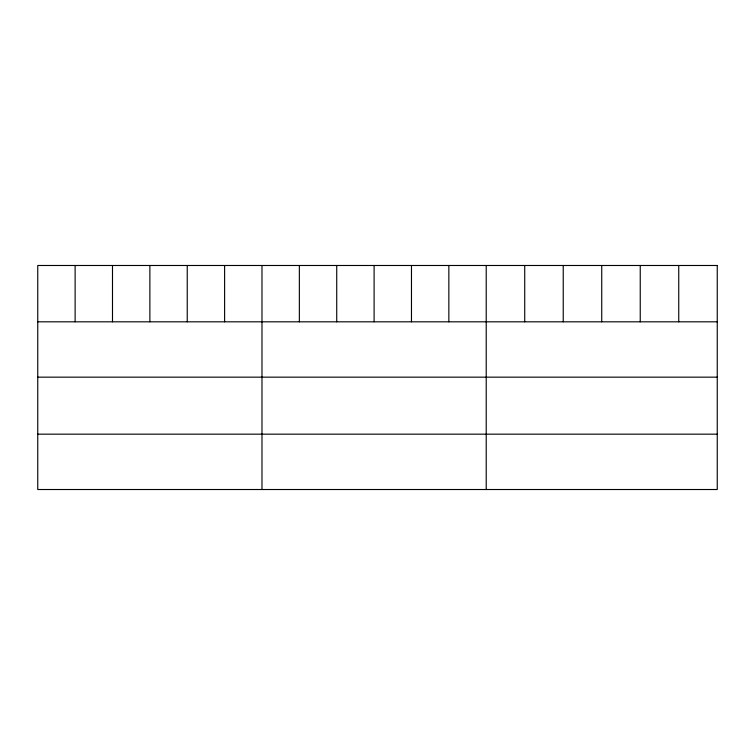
<?xml version="1.0" encoding="UTF-8"?>
<svg xmlns="http://www.w3.org/2000/svg" width="755" height="755" viewBox="0 0 755 755"><rect width="100%" height="100%" fill="white"/><g stroke="black" fill="none" stroke-linecap="round" stroke-linejoin="round"><path stroke-width="1.13" d="M37.75 321.819L717.25 321.819M37.75 377.16L717.25 377.16M37.75 434.172L717.25 434.172M678.745 265.486L678.745 321.819M640.24 265.486L640.24 321.819M601.735 265.486L601.735 321.819M563.23 265.486L563.23 321.819M524.725 265.486L524.725 321.819M486.22 265.486L486.22 489.514M448.848 265.486L448.848 321.819M411.475 265.486L411.475 321.819M374.102 265.486L374.102 321.819M336.73 265.486L336.73 321.819M299.357 265.486L299.357 321.819M261.985 265.486L261.985 489.514M224.612 265.486L224.612 321.819M187.24 265.486L187.24 321.819M149.868 265.486L149.868 321.819M112.495 265.486L112.495 321.819M75.122 265.486L75.122 321.819M717.25 265.486L37.75 265.486L37.75 489.514L717.25 489.514L717.25 265.486"/></g></svg>
